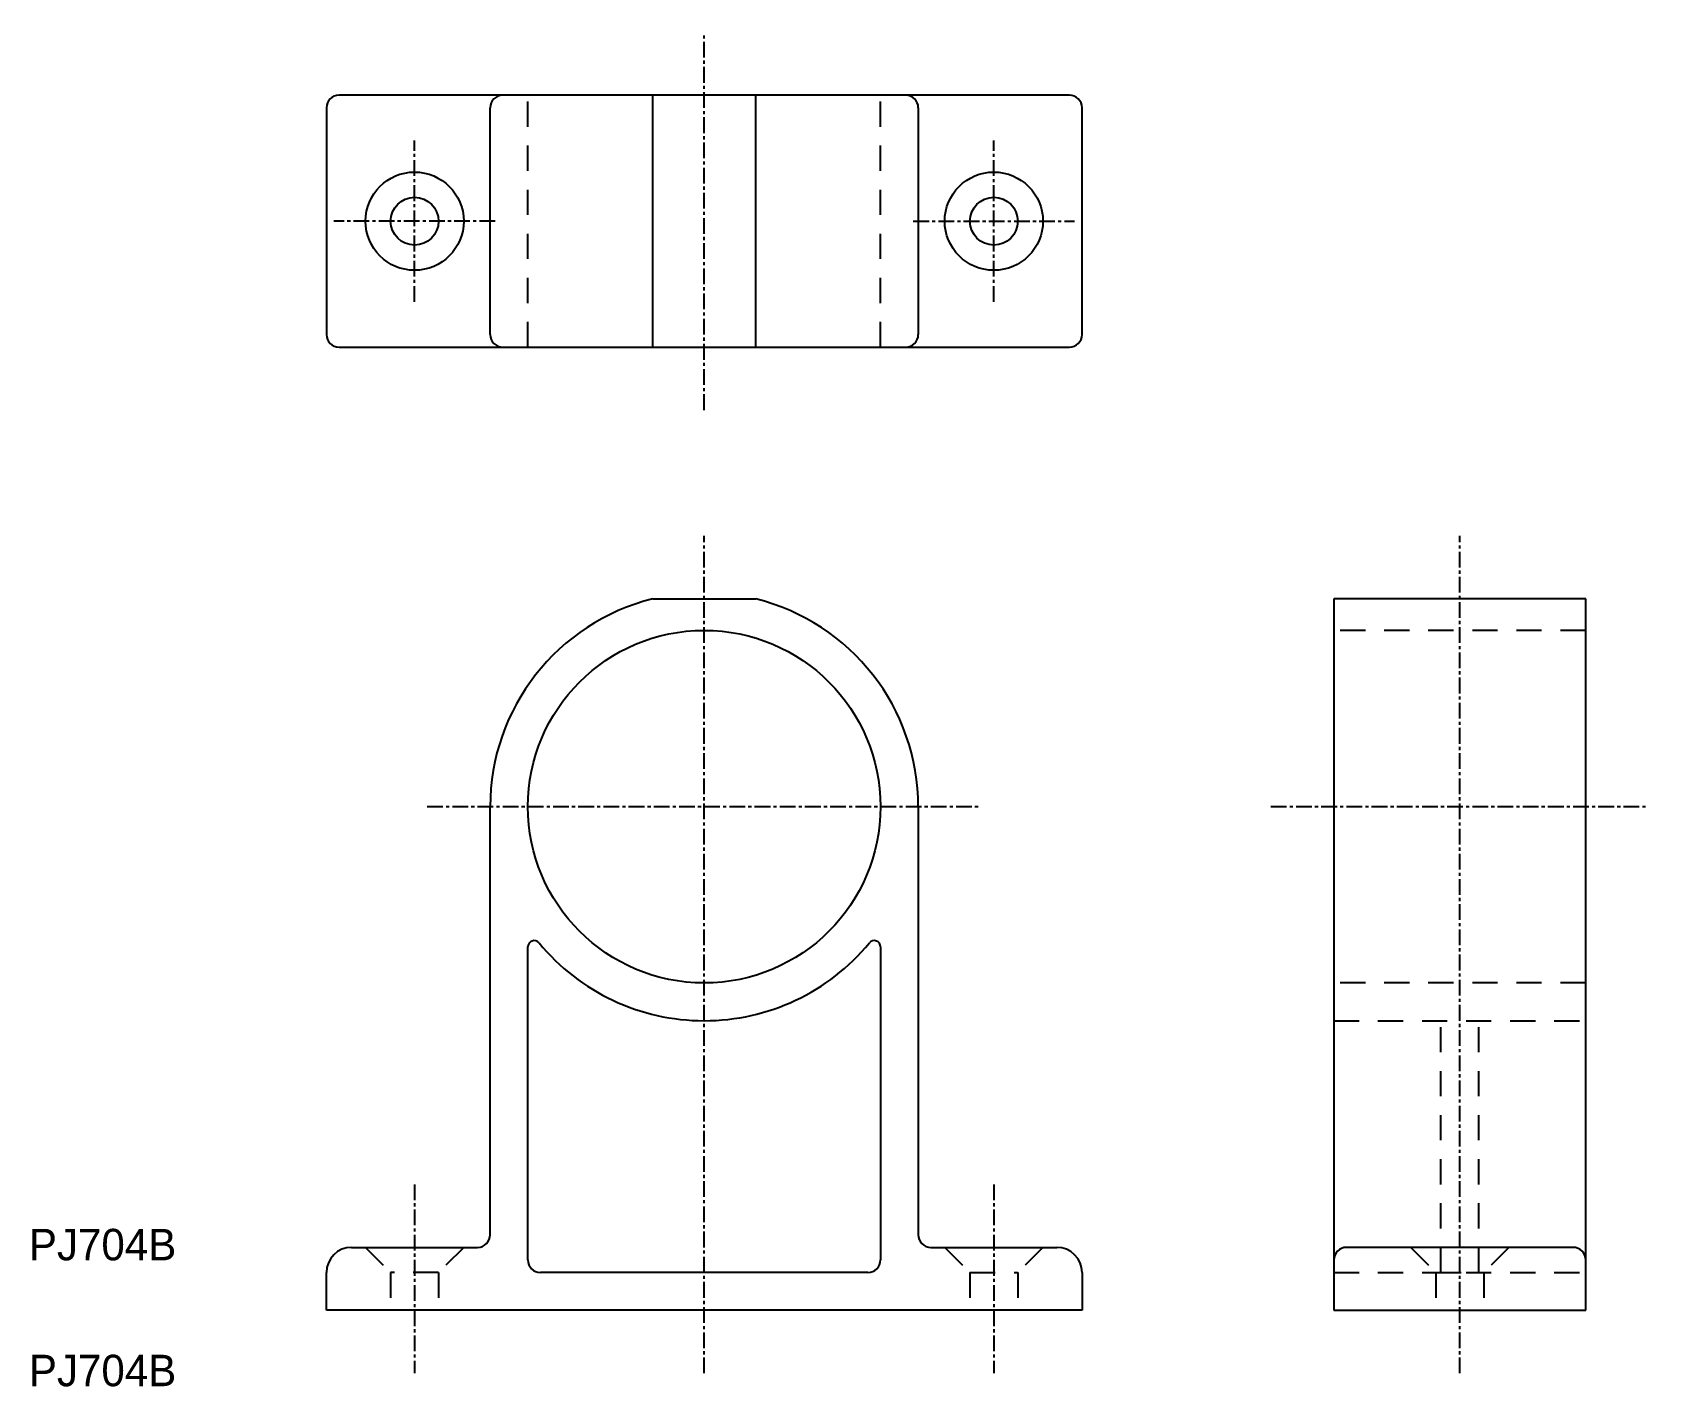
# Model space of a CAD drawing. Extents: x 0 to 129, y 0 to 108.
import ezdxf

# ---------------------------------------------------------------- set-up
doc = ezdxf.new("R2010")
doc.units = 0
doc.linetypes.add('CENTER', pattern=[2, 1.25, -0.25, 0.25, -0.25])
doc.linetypes.add('DASHED', pattern=[3.5, 2, -1.5])
doc.layers.get('0').update_dxf_attribs({"linetype": 'CONTINUOUS'})
doc.layers.add('CENTER', color=1, linetype='CENTER')

msp = doc.modelspace()

# ---------------------------------------------------------------- linework, layer by layer
at = {"color": 7, "linetype": 'CONTINUOUS'}
for p, q in [((23.63, 101.53), (23.63, 83.53)), ((82.63, 102.53), (24.63, 102.53)), ((36.63, 83.53), (36.63, 101.53)), ((49.54, 82.53), (49.54, 102.53)), ((57.72, 82.53), (57.72, 102.53)), ((70.63, 101.53), (70.63, 83.53)), ((83.63, 83.53), (83.63, 101.53)), ((24.63, 82.53), (82.63, 82.53)), ((49.54, 62.53), (57.72, 62.53)), ((123.63, 62.53), (103.63, 62.53)), ((103.63, 62.53), (103.63, 6.03)), ((123.63, 6.03), (123.63, 62.53)), ((36.63, 12.03), (36.63, 46.03)), ((70.63, 46.03), (70.63, 12.03)), ((39.63, 10.03), (39.63, 34.89)), ((67.63, 34.89), (67.63, 10.03)), ((25.63, 11.03), (35.63, 11.03)), ((71.63, 11.03), (81.63, 11.03)), ((122.63, 11.03), (104.63, 11.03)), ((23.63, 6.03), (23.63, 9.03)), ((66.63, 9.03), (40.63, 9.03)), ((83.63, 9.03), (83.63, 6.03)), ((83.63, 6.03), (23.63, 6.03)), ((103.63, 6.03), (123.63, 6.03))]:
    msp.add_line(p, q, dxfattribs=at)
at = {"color": 3, "linetype": 'DASHED'}
for p, q in [((39.63, 82.53), (39.63, 102.53)), ((67.63, 82.53), (67.63, 102.53)), ((123.63, 60.03), (103.63, 60.03)), ((123.63, 32.03), (103.63, 32.03)), ((103.63, 29.03), (123.63, 29.03)), ((112.13, 9.03), (112.13, 29.03)), ((115.13, 9.03), (115.13, 29.03)), ((26.73, 11.03), (28.73, 9.03)), ((34.53, 11.03), (32.53, 9.03)), ((72.73, 11.03), (74.73, 9.03)), ((80.53, 11.03), (78.53, 9.03)), ((109.73, 11.03), (111.73, 9.03)), ((117.53, 11.03), (115.53, 9.03)), ((32.53, 9.03), (28.73, 9.03)), ((28.73, 9.03), (28.73, 6.03)), ((32.53, 9.03), (32.53, 6.03)), ((74.73, 9.03), (78.53, 9.03)), ((74.73, 9.03), (74.73, 6.03)), ((78.53, 9.03), (78.53, 6.03)), ((103.63, 9.03), (123.63, 9.03)), ((111.73, 9.03), (115.53, 9.03)), ((111.73, 9.03), (111.73, 6.03)), ((115.53, 9.03), (115.53, 6.03))]:
    msp.add_line(p, q, dxfattribs=at)
for p, q in [((103.63, 10.03), (103.63, 6.03)), ((123.63, 6.03), (123.63, 10.03))]:
    msp.add_line(p, q)
at = {"color": 7, "linetype": 'CONTINUOUS'}
for centre, radius in [((30.63, 92.53), 3.9), ((76.63, 92.53), 3.9), ((30.63, 92.53), 1.9), ((76.63, 92.53), 1.9), ((53.63, 46.03), 14)]:
    msp.add_circle(centre, radius, dxfattribs=at)
for centre, radius, start, end in [((24.63, 101.53), 1, 90, 180), ((37.63, 101.53), 1, 90, 180), ((69.63, 101.53), 1, 360, 90), ((82.63, 101.53), 1, 360, 90), ((24.63, 83.53), 1, 180, 270), ((37.63, 83.53), 1, 180, 270), ((69.63, 83.53), 1, 270, 0), ((82.63, 83.53), 1, 270, 0), ((53.63, 46.03), 17, 103.9305, 180), ((53.63, 46.03), 17, 360, 76.0695), ((40.13, 34.89), 0.5, 39.5176, 180), ((53.63, 46.03), 17, 219.5177, 320.4823), ((67.13, 34.89), 0.5, 360, 140.4824), ((35.63, 12.03), 1, 270, 0), ((71.63, 12.03), 1, 180, 270), ((25.63, 9.03), 2, 90, 180), ((81.63, 9.03), 2, 360, 90), ((104.63, 10.03), 1, 90, 180), ((122.63, 10.03), 1, 360, 90), ((40.63, 10.03), 1, 180, 270), ((66.63, 10.03), 1, 270, 0)]:
    msp.add_arc(centre, radius, start, end, dxfattribs=at)
at = {"layer": 'CENTER', "color": 1, "linetype": 'CENTER'}
for p, q in [((53.63, 77.53), (53.63, 107.53)), ((30.63, 86.13), (30.63, 98.93)), ((76.63, 86.13), (76.63, 98.93)), ((37.03, 92.53), (24.23, 92.53)), ((70.23, 92.53), (83.03, 92.53)), ((53.63, 1.03), (53.63, 67.53)), ((113.63, 1.03), (113.63, 67.53)), ((31.63, 46.03), (75.63, 46.03)), ((98.63, 46.03), (128.63, 46.03)), ((30.63, 16.03), (30.63, 1.03)), ((76.63, 16.03), (76.63, 1.03))]:
    msp.add_line(p, q, dxfattribs=at)

# ---------------------------------------------------------------- texts
at = {"color": 7, "linetype": 'CONTINUOUS'}
for p in [(0, 10), (0, 0)]:
    msp.add_text('PJ704B', height=2.5, dxfattribs=at).set_placement(p)

doc.saveas('drawing.dxf')
